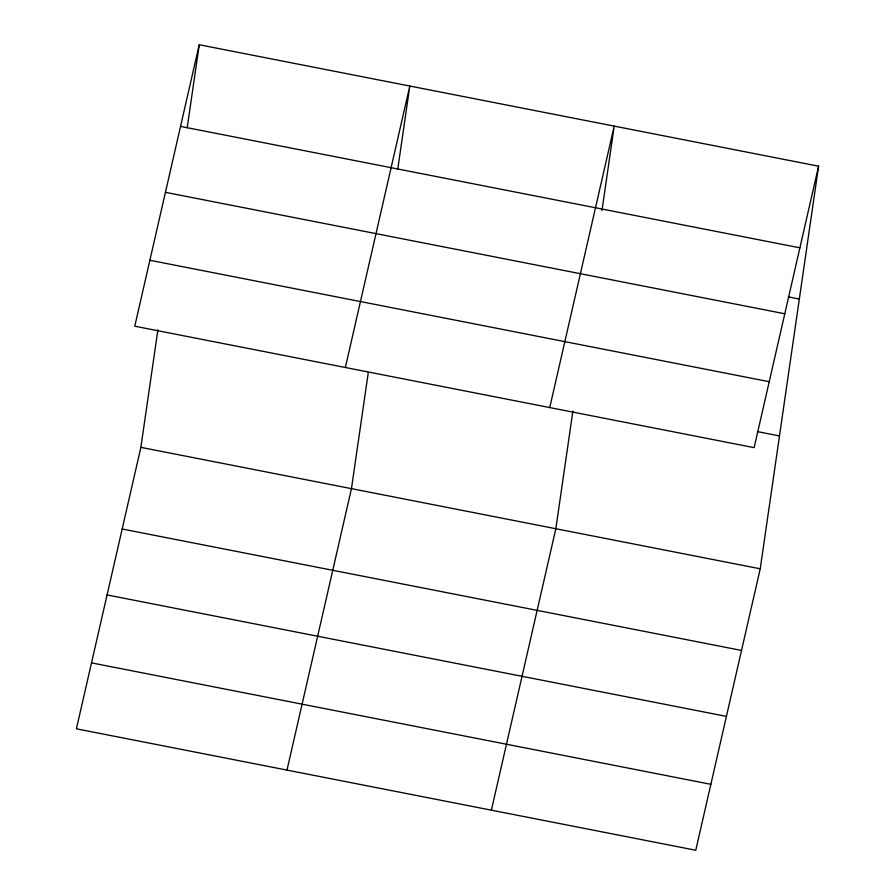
<?xml version="1.0" encoding="UTF-8"?>
<svg xmlns="http://www.w3.org/2000/svg" width="895" height="895" viewBox="0 0 895 895"><rect width="100%" height="100%" fill="white"/><g stroke="black" fill="none" stroke-linecap="round" stroke-linejoin="round"><path stroke-width="1.34" d="M818.589 166.19L754.127 447.645L134.776 326.205L199.238 44.75L818.589 166.19L760.224 568.795L695.762 850.25L76.411 728.81L140.873 447.355L157.923 329.718M187.2 127.784L199.238 44.75M368.304 372.398L351.455 488.648L286.993 770.103M397.772 169.077L409.809 86.043L345.347 367.487M572.889 411.085L555.84 528.721L491.377 810.176M601.966 210.538L614.205 126.117L549.743 407.572M180.533 126.396L799.884 247.837M788.35 296.905L799.324 299.053M165.43 192.335L784.781 313.776M149.879 260.266L769.23 381.706M757.539 431.636L779.489 435.943M140.873 447.355L760.224 568.795M122.179 529.001L741.53 650.441M107.076 594.94L726.427 716.38M91.514 662.871L710.865 784.311"/></g></svg>
